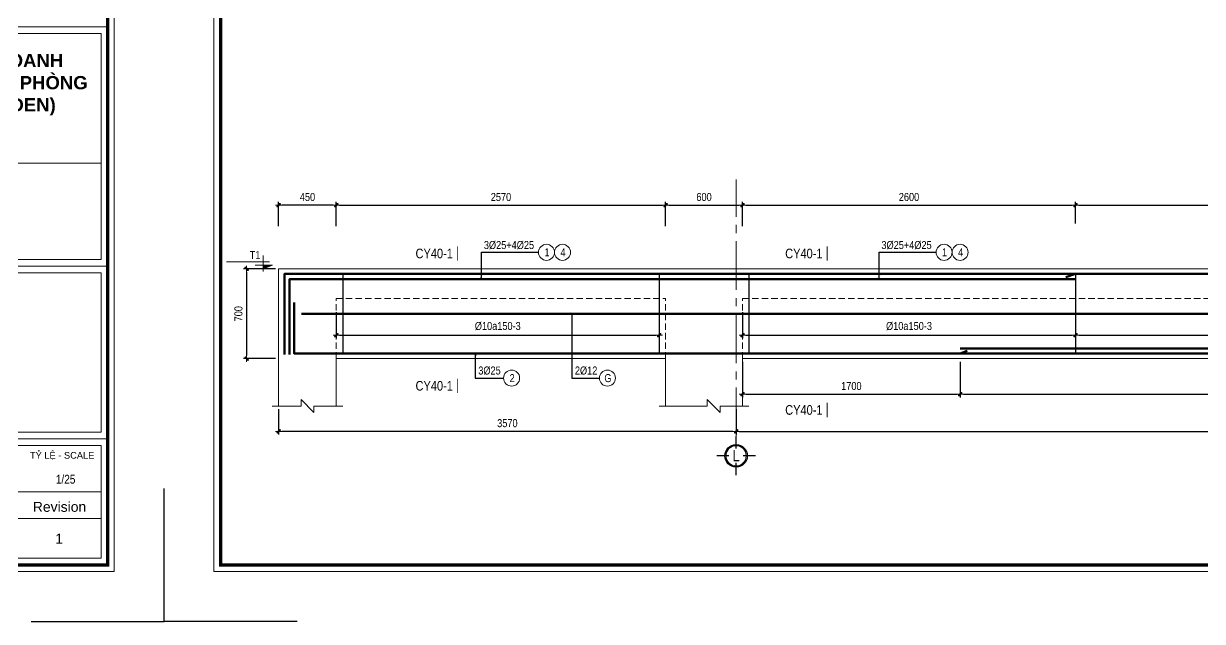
# Model space of a CAD drawing. Header units: millimetres. Extents: x 397144 to 8960116, y 345581 to 674207.
# Drawn here: x 5017964 to 5027168, y 602096 to 606763 of the extents above; entities that cross this region are included whole.
import ezdxf
from ezdxf.enums import TextEntityAlignment as Align

# ---------------------------------------------------------------- set-up
doc = ezdxf.new("R2010")
doc.units = ezdxf.units.MM
doc.header["$PDSIZE"] = -10
for name, pattern in [('CENTER', [2, 1.25, -0.25, 0.25, -0.25]), ('CENTER2', [28.575, 19.05, -3.175, 3.175, -3.175]), ('HIDDEN', [0.375, 0.25, -0.125])]:
    doc.linetypes.add(name, pattern=pattern)
doc.layers.get('0').update_dxf_attribs({"linetype": 'CONTINUOUS'})
doc.layers.get('Defpoints').update_dxf_attribs({"color": 12, "linetype": 'CONTINUOUS'})
for name, color, linetype, lineweight in [('2', 2, 'CONTINUOUS', 20), ('CDAI', 8, 'CONTINUOUS', 30), ('CHUNHO', 7, 'CENTER', 13), ('CTHEP', 2, 'CONTINUOUS', 50), ('DBAO', 3, 'CONTINUOUS', 20), ('DGIONG', 4, 'CONTINUOUS', 13), ('KTH', 150, 'CONTINUOUS', 5), ('Net khuat', 8, 'HIDDEN', 13), ('STICK', 1, 'CONTINUOUS', 9), ('TEXT', 7, 'CONTINUOUS', 15)]:
    doc.layers.add(name, color=color, linetype=linetype, lineweight=lineweight)
doc.layers.add('8', color=8, linetype='CONTINUOUS')
doc.layers.add('HATCH', color=7, linetype='CONTINUOUS', lineweight=5, true_color=0x2491ff)
doc.styles.add('CHG_XX_Khung ten$0$A1 BORDER$0$ARIAL', font='arial.ttf')
doc.styles.add('CHG_XX_Khung ten$0$A1 BORDER$0$Arial - Bold', font='arialbd.ttf', dxfattribs={"height": 2.5})
doc.styles.add('CHG_XX_Khung ten$0$arial', font='arial.ttf')
doc.styles.add('HELVECONDENSE', font='VHELVCN_0.TTF')
doc.styles.add('Star-HelCon', font='VHELVCN_0.TTF')
doc.styles.add('TTP-HelCon', font='VHELVCN_0.TTF')
doc.styles.add('VNI-HELVE-CONDENSE', font='VHELVCN_0.TTF')
doc.dimstyles.new('kc-25', dxfattribs={"dimtxt": 62.5, "dimasz": 20, "dimexe": 20, "dimexo": 50, "dimgap": 25, "dimtad": 3, "dimdec": 0, "dimzin": 0, "dimdsep": 46, "dimtxsty": 'VNI-HELVE-CONDENSE', "dimblk": 'DIM', "dimcen": 2.5, "dimclrd": 256, "dimclre": 154, "dimclrt": 7, "dimaunit": 1, "dimadec": 0, "dimazin": 0, "dimtfac": 1, "dimtdec": 0, "dimtix": 1, "dimtmove": 0, "dimatfit": 3, "dimldrblk": 'DOT', "dimfxl": 1, "dimtolj": 1, "dimtzin": 0, "dimarcsym": 0})
doc.dimstyles.new('TTP-25', dxfattribs={"dimscale": 25, "dimtxt": 2.5, "dimasz": 1, "dimexe": 1, "dimexo": 1, "dimgap": 0.09, "dimtad": 0, "dimdec": 4, "dimrnd": 5, "dimzin": 9, "dimdsep": 46, "dimtxsty": 'TTP-HelCon', "dimblk": 'Stick1', "dimcen": 0.09, "dimdle": 1.5, "dimclrd": 256, "dimclre": 256, "dimclrt": 7, "dimadec": 0, "dimazin": 0, "dimtfac": 1, "dimtdec": 4, "dimtmove": 0, "dimatfit": 3, "dimldrblk": '_ArchTick1', "dimfxl": 1, "dimtvp": 1, "dimtolj": 1, "dimtzin": 0, "dimarcsym": 0})

# ---------------------------------------------------------------- blocks, each defined once
blk = doc.blocks.new('CHG_XX_Khung ten')
for p, q in [((687, 179), (824, 179)), ((687, 107), (824, 107)), ((687, 55), (824, 55))]:
    blk.add_line(p, q)
at = {"linetype": 'Continuous'}
blk.add_line((689, 39), (822, 39), dxfattribs=at)
blk.add_lwpolyline([(15, 579), (826, 579), (826, 15), (15, 15)], close=True)
at = {"color": 4, "linetype": 'Continuous', "const_width": 1}
blk.add_lwpolyline([(17, 577), (824, 577), (824, 17), (17, 17)], close=True, dxfattribs=at)
at = {"linetype": 'Continuous'}
for points in [[(689, 177), (822, 177), (822, 138), (689, 138)], [(689, 109), (822, 109), (822, 138), (689, 138)], [(689, 105), (822, 105), (822, 57), (689, 57)], [(689, 53), (822, 53), (822, 31), (689, 31)], [(822, 19), (689, 19), (689, 31), (822, 31)]]:
    blk.add_lwpolyline(points, close=True, dxfattribs=at)
at = {"layer": 'Defpoints', "color": 1, "ltscale": 2}
for points in [[(40.06, 0), (0, 0), (0, 40)], [(800.94, 0), (841, 0), (841, 40)]]:
    blk.add_lwpolyline(points, dxfattribs=at)
at = {"style": 'CHG_XX_Khung ten$0$A1 BORDER$0$ARIAL'}
blk.add_text('TỶ LỆ - SCALE', height=2, dxfattribs=at).set_placement((820, 50), align=Align.MIDDLE_RIGHT)
for s, style, p in [('Revision', 'CHG_XX_Khung ten$0$A1 BORDER$0$ARIAL', (809.5, 34.5)), ('1', 'CHG_XX_Khung ten$0$arial', (809.36, 24.93))]:
    blk.add_text(s, height=3, dxfattribs=dict(style=style)).set_placement(p, align=Align.MIDDLE_CENTER)
at = {"insert": (755.4, 170.88), "char_height": 4, "width": 159.8745, "attachment_point": 2, "style": 'CHG_XX_Khung ten$0$A1 BORDER$0$Arial - Bold'}
blk.add_mtext('DỰ ÁN ĐẦU TƯ XÂY DỰNG KINH DOANH\\PKHU CHUNG CƯ - THƯƠNG MẠI - VĂN PHÒNG\\P(KHU PHỨC HỢP CÔNG HÒA GARDEN)', dxfattribs=at)
blk = doc.blocks.new('Stick1')
at = {"layer": 'STICK'}
h = blk.add_hatch(color=256, dxfattribs=at)
edge = h.paths.add_edge_path()
edge.add_line((0.3, 0.5), (-0.5, -0.3))
edge.add_arc((-0.4, -0.4), 0.141, 135, 315)
edge.add_line((-0.3, -0.5), (0.5, 0.3))
edge.add_arc((0.4, 0.4), 0.141, 315, 495)
blk.add_line((1, 0), (-1, 0), dxfattribs=at)
blk.add_lwpolyline([(0.3, 0.5), (-0.5, -0.3, 1), (-0.3, -0.5), (0.5, 0.3, 1), (0.3, 0.5, 1)], format="xyb", dxfattribs=at)
blk = doc.blocks.new('*D8778')
at = {"layer": 'Defpoints', "color": 0, "transparency": 16777216}
for p in [(5019955.8, 605345.1), (5019955.8, 605156.1), (5020405.8, 605156.1)]:
    blk.add_point(p, dxfattribs=at)
at = {"layer": 'KTH', "lineweight": -2, "transparency": 16777216}
for p, q in [((5019955.8, 605181.1), (5019955.8, 605370.1)), ((5020380.8, 605345.1), (5019980.8, 605345.1)), ((5020405.8, 605181.1), (5020405.8, 605370.1))]:
    blk.add_line(p, q, dxfattribs=at)
at = {"layer": 'KTH', "lineweight": -2, "transparency": 16777216, "xscale": 25, "yscale": 25, "zscale": 25, "rotation": 180}
blk.add_blockref('Stick1', (5019955.8, 605345.1), dxfattribs=at)
at = {"layer": 'KTH', "lineweight": -2, "transparency": 16777216, "xscale": 25, "yscale": 25, "zscale": 25}
blk.add_blockref('Stick1', (5020405.8, 605345.1), dxfattribs=at)
at = {"layer": 'KTH', "color": 7, "transparency": 16777216, "insert": (5020180.8, 605408.9), "char_height": 62.5, "attachment_point": 5, "style": 'TTP-HelCon'}
blk.add_mtext('\\A1;450', dxfattribs=at)
blk = doc.blocks.new('_ArchTick1')
at = {"color": 0, "const_width": 3.81}
blk.add_lwpolyline([(-12.7, -12.7), (12.7, 12.7)], dxfattribs=at)
blk = doc.blocks.new('DIM')
h = blk.add_hatch(color=1)
h.paths.add_polyline_path([(0.49, 0.29, 1), (0.29, 0.49), (-0.19, 0), (0.19, 0)])
h.paths.add_polyline_path([(0.19, 0), (-0.19, 0), (-0.49, -0.29, 1), (-0.29, -0.49)])
at = {"color": 9}
for p, q in [((-0.19, 0), (-1.5, 0)), ((0.19, 0), (1.5, 0))]:
    blk.add_line(p, q, dxfattribs=at)
at = {"color": 1}
for p, q in [((-0.49, -0.29), (0.29, 0.49)), ((-0.29, -0.49), (0.49, 0.29)), ((-0.19, 0), (0.19, 0))]:
    blk.add_line(p, q, dxfattribs=at)
blk.add_arc((-0.39, -0.39), 0.138, 135, 315, dxfattribs=at)
blk = doc.blocks.new('*D8779')
at = {"layer": 'Defpoints', "color": 0, "transparency": 16777216}
for p in [(5019955.8, 604847.7), (5019705.8, 604147.7), (5019955.8, 604147.7)]:
    blk.add_point(p, dxfattribs=at)
at = {"layer": 'KTH', "lineweight": -2, "transparency": 16777216}
for p, q in [((5019930.8, 604847.7), (5019680.8, 604847.7)), ((5019705.8, 604822.7), (5019705.8, 604172.7)), ((5019930.8, 604147.7), (5019680.8, 604147.7))]:
    blk.add_line(p, q, dxfattribs=at)
at = {"layer": 'KTH', "lineweight": -2, "transparency": 16777216, "xscale": 25, "yscale": 25, "zscale": 25}
for p, rotation in [((5019705.8, 604847.7), 90), ((5019705.8, 604147.7), 270)]:
    blk.add_blockref('Stick1', p, dxfattribs=dict(at, rotation=rotation))
at = {"layer": 'KTH', "color": 7, "transparency": 16777216, "insert": (5019642, 604497.7), "char_height": 62.5, "attachment_point": 5, "rotation": 90, "style": 'TTP-HelCon'}
blk.add_mtext('\\A1;700', dxfattribs=at)
blk = doc.blocks.new('CODE')
at = {"layer": 'DBAO'}
for p, q in [((-62.5, -20), (-62.5, 105)), ((-62.5, 0), (-137.5, 30)), ((-137.5, 30), (0, 30)), ((-137.5, 0), (0, 0)), ((-112.5, 55), (223.6, 55))]:
    blk.add_line(p, q, dxfattribs=at)
at = {"layer": 'HATCH', "color": 1}
blk.add_solid([(-62.5, 0), (-137.5, 30), (-62.5, 30)], dxfattribs=at)
blk = doc.blocks.new('*D8780')
at = {"layer": 'Defpoints', "color": 0, "transparency": 16777216}
for p in [(5019955.8, 603777.7), (5023526.9, 603777.7), (5019955.8, 603579.7)]:
    blk.add_point(p, dxfattribs=at)
at = {"layer": 'KTH', "lineweight": -2, "transparency": 16777216}
for p, q in [((5019955.8, 603752.7), (5019955.8, 603554.7)), ((5023526.9, 603752.7), (5023526.9, 603554.7)), ((5023501.9, 603579.7), (5019980.8, 603579.7))]:
    blk.add_line(p, q, dxfattribs=at)
at = {"layer": 'KTH', "lineweight": -2, "transparency": 16777216, "xscale": 25, "yscale": 25, "zscale": 25, "rotation": 180}
blk.add_blockref('Stick1', (5019955.8, 603579.7), dxfattribs=at)
at = {"layer": 'KTH', "lineweight": -2, "transparency": 16777216, "xscale": 25, "yscale": 25, "zscale": 25}
blk.add_blockref('Stick1', (5023526.9, 603579.7), dxfattribs=at)
at = {"layer": 'KTH', "color": 7, "transparency": 16777216, "insert": (5021741.4, 603643.5), "char_height": 62.5, "attachment_point": 5, "style": 'TTP-HelCon'}
blk.add_mtext('\\A1;3570', dxfattribs=at)
blk = doc.blocks.new('*D8782')
at = {"layer": 'Defpoints', "color": 0, "transparency": 16777216}
for p in [(5020405.8, 604535.1), (5022926.9, 604551.7), (5022926.9, 604331.3)]:
    blk.add_point(p, dxfattribs=at)
at = {"layer": 'KTH', "lineweight": -2, "transparency": 16777216}
for p, q in [((5020405.8, 604510.1), (5020405.8, 604306.3)), ((5022926.9, 604526.7), (5022926.9, 604306.3)), ((5020430.8, 604331.3), (5022901.9, 604331.3))]:
    blk.add_line(p, q, dxfattribs=at)
at = {"layer": 'KTH', "lineweight": -2, "transparency": 16777216, "xscale": 25, "yscale": 25, "zscale": 25, "rotation": 180}
blk.add_blockref('Stick1', (5020405.8, 604331.3), dxfattribs=at)
at = {"layer": 'KTH', "lineweight": -2, "transparency": 16777216, "xscale": 25, "yscale": 25, "zscale": 25}
blk.add_blockref('Stick1', (5022926.9, 604331.3), dxfattribs=at)
at = {"layer": 'KTH', "color": 7, "transparency": 16777216, "insert": (5021666.4, 604401.2), "char_height": 62.5, "attachment_point": 5, "style": 'TTP-HelCon'}
blk.add_mtext('\\A1;Þ10a150-3', dxfattribs=at)
blk = doc.blocks.new('MC')
at = {"layer": 'CTHEP', "const_width": 10}
blk.add_lwpolyline([(0, 150), (0, 0)], dxfattribs=at)
at = {"layer": 'TEXT', "style": 'TTP-HelCon'}
blk.add_attdef('A', text='', height=100, dxfattribs=at).set_placement((-50, 26), align=Align.RIGHT)
blk = doc.blocks.new('*D8774')
at = {"layer": 'Defpoints', "color": 0, "transparency": 16777216}
for p in [(5023576.9, 604535.1), (5026176.9, 604551.7), (5026176.9, 604331.3)]:
    blk.add_point(p, dxfattribs=at)
at = {"layer": 'KTH', "lineweight": -2, "transparency": 16777216}
for p, q in [((5023576.9, 604510.1), (5023576.9, 604306.3)), ((5026176.9, 604526.7), (5026176.9, 604306.3)), ((5023601.9, 604331.3), (5026151.9, 604331.3))]:
    blk.add_line(p, q, dxfattribs=at)
at = {"layer": 'KTH', "lineweight": -2, "transparency": 16777216, "xscale": 25, "yscale": 25, "zscale": 25, "rotation": 180}
blk.add_blockref('Stick1', (5023576.9, 604331.3), dxfattribs=at)
at = {"layer": 'KTH', "lineweight": -2, "transparency": 16777216, "xscale": 25, "yscale": 25, "zscale": 25}
blk.add_blockref('Stick1', (5026176.9, 604331.3), dxfattribs=at)
at = {"layer": 'KTH', "color": 7, "transparency": 16777216, "insert": (5024876.9, 604401.2), "char_height": 62.5, "attachment_point": 5, "style": 'TTP-HelCon'}
blk.add_mtext('\\A1;Þ10a150-3', dxfattribs=at)
blk = doc.blocks.new('dau truc')
blk.add_circle((0, 0), 180)
at = {"layer": '8'}
for p, q in [((0, 127), (0, 345)), ((-127, 0), (-345, 0)), ((345, 0), (127, 0)), ((0, -345), (0, -127))]:
    blk.add_line(p, q, dxfattribs=at)
blk.add_circle((0, 0), 200, dxfattribs=at)
at = {"layer": 'TEXT', "style": 'HELVECONDENSE'}
blk.add_attdef('A', text='', height=233, dxfattribs=at).set_placement((0, 0), align=Align.MIDDLE)
blk = doc.blocks.new('*D8775')
at = {"layer": 'Defpoints', "color": 0, "transparency": 16777216}
for p in [(5022976.9, 605345.1), (5020405.8, 605156.1), (5022976.9, 605156.1)]:
    blk.add_point(p, dxfattribs=at)
at = {"layer": 'KTH', "lineweight": -2, "transparency": 16777216}
for p, q in [((5020405.8, 605181.1), (5020405.8, 605370.1)), ((5020430.8, 605345.1), (5022951.9, 605345.1)), ((5022976.9, 605181.1), (5022976.9, 605370.1))]:
    blk.add_line(p, q, dxfattribs=at)
at = {"layer": 'KTH', "lineweight": -2, "transparency": 16777216, "xscale": 25, "yscale": 25, "zscale": 25, "rotation": 180}
blk.add_blockref('Stick1', (5020405.8, 605345.1), dxfattribs=at)
at = {"layer": 'KTH', "lineweight": -2, "transparency": 16777216, "xscale": 25, "yscale": 25, "zscale": 25}
blk.add_blockref('Stick1', (5022976.9, 605345.1), dxfattribs=at)
at = {"layer": 'KTH', "color": 7, "transparency": 16777216, "insert": (5021691.4, 605408.9), "char_height": 62.5, "attachment_point": 5, "style": 'TTP-HelCon'}
blk.add_mtext('\\A1;2570', dxfattribs=at)
blk = doc.blocks.new('*D8776')
at = {"layer": 'Defpoints', "color": 0, "transparency": 16777216}
for p in [(5023576.9, 605345.1), (5022976.9, 605156.1), (5023576.9, 605156.1)]:
    blk.add_point(p, dxfattribs=at)
at = {"layer": 'KTH', "lineweight": -2, "transparency": 16777216}
for p, q in [((5022976.9, 605181.1), (5022976.9, 605370.1)), ((5023001.9, 605345.1), (5023551.9, 605345.1)), ((5023576.9, 605181.1), (5023576.9, 605370.1))]:
    blk.add_line(p, q, dxfattribs=at)
at = {"layer": 'KTH', "lineweight": -2, "transparency": 16777216, "xscale": 25, "yscale": 25, "zscale": 25, "rotation": 180}
blk.add_blockref('Stick1', (5022976.9, 605345.1), dxfattribs=at)
at = {"layer": 'KTH', "lineweight": -2, "transparency": 16777216, "xscale": 25, "yscale": 25, "zscale": 25}
blk.add_blockref('Stick1', (5023576.9, 605345.1), dxfattribs=at)
at = {"layer": 'KTH', "color": 7, "transparency": 16777216, "insert": (5023276.9, 605408.9), "char_height": 62.5, "attachment_point": 5, "style": 'TTP-HelCon'}
blk.add_mtext('\\A1;600', dxfattribs=at)
blk = doc.blocks.new('*D8777')
at = {"layer": 'Defpoints', "color": 0, "transparency": 16777216}
for p in [(5023526.9, 603777.7), (5034726.9, 603777.7), (5034726.9, 603579.7)]:
    blk.add_point(p, dxfattribs=at)
at = {"layer": 'KTH', "lineweight": -2, "transparency": 16777216}
for p, q in [((5023526.9, 603752.7), (5023526.9, 603554.7)), ((5034726.9, 603752.7), (5034726.9, 603554.7)), ((5023551.9, 603579.7), (5034701.9, 603579.7))]:
    blk.add_line(p, q, dxfattribs=at)
at = {"layer": 'KTH', "lineweight": -2, "transparency": 16777216, "xscale": 25, "yscale": 25, "zscale": 25, "rotation": 180}
blk.add_blockref('Stick1', (5023526.9, 603579.7), dxfattribs=at)
at = {"layer": 'KTH', "lineweight": -2, "transparency": 16777216, "xscale": 25, "yscale": 25, "zscale": 25}
blk.add_blockref('Stick1', (5034726.9, 603579.7), dxfattribs=at)
at = {"layer": 'KTH', "color": 7, "transparency": 16777216, "insert": (5029126.9, 603643.5), "char_height": 62.5, "attachment_point": 5, "style": 'TTP-HelCon'}
blk.add_mtext('\\A1;11200', dxfattribs=at)
blk = doc.blocks.new('*D8768')
at = {"layer": 'Defpoints', "color": 0, "transparency": 16777216}
for p in [(5026176.9, 605345.1), (5023576.9, 605176), (5026176.9, 605176)]:
    blk.add_point(p, dxfattribs=at)
at = {"layer": 'KTH', "lineweight": -2, "transparency": 16777216}
for p, q in [((5023576.9, 605201), (5023576.9, 605370.1)), ((5023601.9, 605345.1), (5026151.9, 605345.1)), ((5026176.9, 605201), (5026176.9, 605370.1))]:
    blk.add_line(p, q, dxfattribs=at)
at = {"layer": 'KTH', "lineweight": -2, "transparency": 16777216, "xscale": 25, "yscale": 25, "zscale": 25, "rotation": 180}
blk.add_blockref('Stick1', (5023576.9, 605345.1), dxfattribs=at)
at = {"layer": 'KTH', "lineweight": -2, "transparency": 16777216, "xscale": 25, "yscale": 25, "zscale": 25}
blk.add_blockref('Stick1', (5026176.9, 605345.1), dxfattribs=at)
at = {"layer": 'KTH', "color": 7, "transparency": 16777216, "insert": (5024876.9, 605408.9), "char_height": 62.5, "attachment_point": 5, "style": 'TTP-HelCon'}
blk.add_mtext('\\A1;2600', dxfattribs=at)
blk = doc.blocks.new('*D8770')
at = {"layer": 'Defpoints', "color": 0, "transparency": 16777216}
for p in [(5031526.9, 605345.1), (5026176.9, 605176), (5031526.9, 605176)]:
    blk.add_point(p, dxfattribs=at)
at = {"layer": 'KTH', "lineweight": -2, "transparency": 16777216}
for p, q in [((5026176.9, 605201), (5026176.9, 605370.1)), ((5026201.9, 605345.1), (5031501.9, 605345.1)), ((5031526.9, 605201), (5031526.9, 605370.1))]:
    blk.add_line(p, q, dxfattribs=at)
at = {"layer": 'KTH', "lineweight": -2, "transparency": 16777216, "xscale": 25, "yscale": 25, "zscale": 25, "rotation": 180}
blk.add_blockref('Stick1', (5026176.9, 605345.1), dxfattribs=at)
at = {"layer": 'KTH', "lineweight": -2, "transparency": 16777216, "xscale": 25, "yscale": 25, "zscale": 25}
blk.add_blockref('Stick1', (5031526.9, 605345.1), dxfattribs=at)
at = {"layer": 'KTH', "color": 7, "transparency": 16777216, "insert": (5028851.9, 605408.9), "char_height": 62.5, "attachment_point": 5, "style": 'TTP-HelCon'}
blk.add_mtext('\\A1;5350', dxfattribs=at)
blk = doc.blocks.new('*D8771')
at = {"layer": 'Defpoints', "color": 0, "transparency": 16777216}
for p in [(5026176.9, 604535.1), (5031526.9, 604526.7), (5031526.9, 604331.3)]:
    blk.add_point(p, dxfattribs=at)
at = {"layer": 'KTH', "lineweight": -2, "transparency": 16777216}
for p, q in [((5026176.9, 604510.1), (5026176.9, 604306.3)), ((5031526.9, 604501.7), (5031526.9, 604306.3)), ((5026201.9, 604331.3), (5031501.9, 604331.3))]:
    blk.add_line(p, q, dxfattribs=at)
at = {"layer": 'KTH', "lineweight": -2, "transparency": 16777216, "xscale": 25, "yscale": 25, "zscale": 25, "rotation": 180}
blk.add_blockref('Stick1', (5026176.9, 604331.3), dxfattribs=at)
at = {"layer": 'KTH', "lineweight": -2, "transparency": 16777216, "xscale": 25, "yscale": 25, "zscale": 25}
blk.add_blockref('Stick1', (5031526.9, 604331.3), dxfattribs=at)
at = {"layer": 'KTH', "color": 7, "transparency": 16777216, "insert": (5028851.9, 604401.2), "char_height": 62.5, "attachment_point": 5, "style": 'TTP-HelCon'}
blk.add_mtext('\\A1;Þ10a200-3', dxfattribs=at)
blk = doc.blocks.new('*D8784')
at = {"layer": 'Defpoints', "color": 0, "transparency": 16777216}
for p in [(5023576.9, 604147.7), (5025276.9, 604147.7), (5025276.9, 603869.5)]:
    blk.add_point(p, dxfattribs=at)
at = {"layer": 'KTH', "lineweight": -2, "transparency": 16777216}
for p, q in [((5023576.9, 604122.7), (5023576.9, 603844.5)), ((5025276.9, 604122.7), (5025276.9, 603844.5)), ((5023601.9, 603869.5), (5025251.9, 603869.5))]:
    blk.add_line(p, q, dxfattribs=at)
at = {"layer": 'KTH', "lineweight": -2, "transparency": 16777216, "xscale": 25, "yscale": 25, "zscale": 25, "rotation": 180}
blk.add_blockref('Stick1', (5023576.9, 603869.5), dxfattribs=at)
at = {"layer": 'KTH', "lineweight": -2, "transparency": 16777216, "xscale": 25, "yscale": 25, "zscale": 25}
blk.add_blockref('Stick1', (5025276.9, 603869.5), dxfattribs=at)
at = {"layer": 'KTH', "color": 7, "transparency": 16777216, "insert": (5024426.9, 603933.3), "char_height": 62.5, "attachment_point": 5, "style": 'TTP-HelCon'}
blk.add_mtext('\\A1;1700', dxfattribs=at)
blk = doc.blocks.new('*D8773')
at = {"layer": 'Defpoints', "color": 0, "transparency": 16777216}
for p in [(5025276.9, 604147.7), (5032426.9, 604122.7), (5032426.9, 603869.5)]:
    blk.add_point(p, dxfattribs=at)
at = {"layer": 'KTH', "lineweight": -2, "transparency": 16777216}
for p, q in [((5025276.9, 604122.7), (5025276.9, 603844.5)), ((5032426.9, 604097.7), (5032426.9, 603844.5)), ((5025301.9, 603869.5), (5032401.9, 603869.5))]:
    blk.add_line(p, q, dxfattribs=at)
at = {"layer": 'KTH', "lineweight": -2, "transparency": 16777216, "xscale": 25, "yscale": 25, "zscale": 25, "rotation": 180}
blk.add_blockref('Stick1', (5025276.9, 603869.5), dxfattribs=at)
at = {"layer": 'KTH', "lineweight": -2, "transparency": 16777216, "xscale": 25, "yscale": 25, "zscale": 25}
blk.add_blockref('Stick1', (5032426.9, 603869.5), dxfattribs=at)
at = {"layer": 'KTH', "color": 7, "transparency": 16777216, "insert": (5028851.9, 603933.3), "char_height": 62.5, "attachment_point": 5, "style": 'TTP-HelCon'}
blk.add_mtext('\\A1;7150', dxfattribs=at)

msp = doc.modelspace()

# ---------------------------------------------------------------- linework, layer by layer
at = {"layer": 'DGIONG'}
msp.add_lwpolyline([(5019502.29512, 617054.8672), (5036871.90055, 617054.8672), (5036871.90055, 602536.98804), (5019502.29512, 602536.98804)], close=True, dxfattribs=at)

# ---------------------------------------------------------------- texts
at = {"layer": 'CHUNHO', "style": 'Star-HelCon'}
msp.add_text('1/25', height=68.75, dxfattribs=at).set_placement((5018292.51779, 603171.8704), align=Align.CENTER)

# ---------------------------------------------------------------- next in the draw order: block references
at = {"layer": 'KTH', "ltscale": 0.8, "xscale": 25.92478421702978, "yscale": 25.92478421702978, "zscale": 25.92478421702978}
msp.add_blockref('CHG_XX_Khung ten', (4997258.83027, 602096.26671), dxfattribs=at)

# ---------------------------------------------------------------- next in the draw order: block references
msp.add_blockref('CHG_XX_Khung ten', (5019061.57379, 602096.26671), dxfattribs=at)

# ---------------------------------------------------------------- next in the draw order: linework, layer by layer
at = {"layer": 'CDAI', "ltscale": 52.5}
for p, q in [((5020455.80953, 604812.68136), (5020455.80953, 604182.68136)), ((5022926.94928, 604812.68136), (5022926.94928, 604182.68136)), ((5023626.94928, 604812.68136), (5023626.94928, 604182.68136)), ((5026176.94928, 604812.68136), (5026176.94928, 604182.68136))]:
    msp.add_line(p, q, dxfattribs=at)
at = {"layer": 'CTHEP'}
for p, q in [((5026176.94928, 604808.68136), (5026101.94928, 604783.68136)), ((5020134.68097, 604497.68136), (5034475.42245, 604497.68136)), ((5025276.94928, 604226.68136), (5032426.94928, 604226.68136)), ((5025331.67246, 604207.40195), (5025276.94928, 604186.68136))]:
    msp.add_line(p, q, dxfattribs=at)
for points in [[(5020000.80953, 604180.28245), (5020000.80953, 604180.28245), (5020000.80953, 604808.68136), (5034676.94928, 604808.68136), (5034676.94928, 604186.27748), (5034676.94928, 604186.27748)], [(5020040.80953, 604180.28245), (5020040.80953, 604768.68136), (5026176.94928, 604768.68136)], [(5020077.41776, 604585.92104), (5020077.41776, 604186.68136), (5034600.61896, 604186.68136), (5034600.61896, 604598.99494)]]:
    msp.add_lwpolyline(points, dxfattribs=at)
at = {"layer": 'DBAO'}
for p, q in [((5020405.80953, 603777.68136), (5020405.80953, 604147.68136)), ((5020405.80953, 604147.68136), (5022976.94928, 604147.68136)), ((5023576.94928, 604147.68136), (5034126.94928, 604147.68136)), ((5023576.94928, 603777.68136), (5023576.94928, 604147.68136))]:
    msp.add_line(p, q, dxfattribs=at)
for points in [[(5034726.94928, 603777.68136), (5034726.94928, 604147.68136), (5034726.94928, 604147.68136), (5034726.94928, 604847.68136), (5019955.80953, 604847.68136), (5019955.80953, 604147.68136), (5019955.80953, 604147.68136), (5019955.80953, 603777.68136)], [(5022976.94928, 604147.68136), (5022976.94928, 604147.68136), (5022976.94928, 603777.68136)]]:
    msp.add_lwpolyline(points, dxfattribs=at)
at = {"layer": 'DGIONG'}
for points in [[(5019905.80953, 603777.68136), (5020130.80953, 603777.68136), (5020130.80953, 603827.68136), (5020230.80953, 603727.68136), (5020230.80953, 603777.68136), (5020455.80953, 603777.68136)], [(5022926.94928, 603777.68136), (5023301.94928, 603777.68136), (5023301.94928, 603827.68136), (5023401.94928, 603727.68136), (5023401.94928, 603777.68136), (5023626.94928, 603777.68136)]]:
    msp.add_lwpolyline(points, dxfattribs=at)
for centre in [(5022046.77117, 604977.19047), (5022171.77117, 604977.19047), (5025150.52547, 604977.19047), (5025275.52547, 604977.19047), (5021774.61541, 603995.6371), (5022522.25757, 603995.6371)]:
    msp.add_circle(centre, 62.5, dxfattribs=at)
at = {"layer": 'Net khuat', "linetype": 'CENTER2', "ltscale": 20}
msp.add_line((5023526.94927, 603540.18436), (5023526.94927, 605545.527), dxfattribs=at)
at = {"layer": 'Net khuat', "ltscale": 200}
for p, q in [((5020405.80953, 604147.68136), (5020405.80953, 604617.68136)), ((5020405.80953, 604617.68136), (5022976.94928, 604617.68136)), ((5022976.94928, 604147.68136), (5022976.94928, 604617.68136)), ((5023576.94928, 604617.68136), (5034126.94928, 604617.68136)), ((5023576.94928, 604147.68136), (5023576.94928, 604617.68136))]:
    msp.add_line(p, q, dxfattribs=at)

# ---------------------------------------------------------------- next in the draw order: block references
at = {"xscale": 0.75, "yscale": 0.75, "zscale": 0.75}
for p in [(5021353.25064, 604911.28298), (5024239.18087, 604911.28298), (5021353.25064, 603878.3373), (5024239.18087, 603689.97661)]:
    msp.add_blockref('MC', p, dxfattribs=at).add_auto_attribs({'A': 'CY40-1'})
at = {"layer": '2', "ltscale": 300}
ref = msp.add_blockref('dau truc', (5023526.94927, 603389.31982), dxfattribs=dict(at, xscale=0.4367131292819977, yscale=0.4367131292819977, zscale=0.4367131292819977))
ref.add_attrib('A', 'L', dxfattribs={"layer": 'TEXT', "height": 87.5, "style": 'HELVECONDENSE'}).set_placement((5023526.94927, 603389.31982), align=Align.MIDDLE)
at = {"layer": 'KTH', "linetype": 'Continuous', "xscale": -1}
msp.add_blockref('CODE', (5019771.24556, 604847.68136), dxfattribs=at)

# ---------------------------------------------------------------- next in the draw order: texts
at = {"layer": 'TEXT', "style": 'TTP-HelCon'}
for s, p in [('3Þ25+4Þ25', (5021557.76915, 605003.04341, 0)), ('3Þ25+4Þ25', (5024661.52345, 605003.04341, 0)), ('3Þ25', (5021514.24521, 604023.53416, 0)), ('2Þ12', (5022268.4497, 604023.53416, 0))]:
    msp.add_text(s, height=62.5, dxfattribs=at).set_placement(p)
msp.add_text('T1', height=62.5, dxfattribs=at).set_placement((5019813.51223, 604924.67635), align=Align.RIGHT)
at = {"layer": 'TEXT', "style": 'Star-HelCon'}
for s, p in [('1', (5022050.93784, 604977.19047)), ('4', (5022175.93784, 604977.19047)), ('1', (5025154.69214, 604977.19047)), ('4', (5025279.69214, 604977.19047)), ('2', (5021778.78207, 603995.6371)), ('G', (5022526.42424, 603995.6371))]:
    msp.add_text(s, height=62.5, dxfattribs=at).set_placement(p, align=Align.MIDDLE)

# ---------------------------------------------------------------- next in the draw order: dimensions: what is measured, and where the dimension line sits
at = {"layer": 'KTH'}
for base, p1, p2, picture, middle in [((5019955.80953, 605345.0757), (5020405.80953, 605156.0757), (5019955.80953, 605156.0757), '*D8778', (5020180.80953, 605408.90903)), ((5022976.949275, 605345.075702), (5020405.809532, 605156.075702), (5022976.949275, 605156.075702), '*D8775', (5021691.379404, 605408.909035)), ((5023576.94928, 605345.0757), (5022976.94928, 605156.0757), (5023576.94928, 605156.0757), '*D8776', (5023276.94928, 605408.90903)), ((5026176.94928, 605345.0757), (5023576.94928, 605175.9935), (5026176.94928, 605175.9935), '*D8768', (5024876.94928, 605408.90903)), ((5031526.94928, 605345.0757), (5026176.94928, 605175.9935), (5031526.94928, 605175.9935), '*D8770', (5028851.94928, 605408.90903)), ((5025276.94928, 603869.49089), (5023576.94928, 604147.68136), (5025276.94928, 604147.68136), '*D8784', (5024426.94928, 603933.32422)), ((5032426.94928, 603869.49089), (5025276.94928, 604147.68136), (5032426.94928, 604122.68136), '*D8773', (5028851.94928, 603933.32422)), ((5019955.80953, 603579.70349), (5023526.94927, 603777.68136), (5019955.80953, 603777.68136), '*D8780', (5021741.3794, 603643.53683)), ((5034726.94928, 603579.70349), (5023526.94927, 603777.68136), (5034726.94928, 603777.68136), '*D8777', (5029126.94927, 603643.53683))]:
    dim = msp.add_linear_dim(base=base, p1=p1, p2=p2, dimstyle='TTP-25', override={"dimtmove": 1}, dxfattribs=at)
    dim.commit()
    dim.dimension.update_dxf_attribs({"geometry": picture, "text_midpoint": middle})
dim = msp.add_linear_dim(base=(5019705.80953, 604147.68136), p1=(5019955.80953, 604847.68136), p2=(5019955.80953, 604147.68136), angle=270, dimstyle='TTP-25', override={"dimtmove": 1}, dxfattribs=at)
dim.commit()
dim.dimension.update_dxf_attribs({"geometry": '*D8779', "text_midpoint": (5019641.9762, 604497.68136)})
for base, p1, p2, text, picture, middle in [((5022926.94928, 604331.25521), (5020405.80953, 604535.14153), (5022926.94928, 604551.66819), 'Þ10a150-3', '*D8782', (5021666.3794, 604401.17188)), ((5026176.94928, 604331.25521), (5023576.94928, 604535.14153), (5026176.94928, 604551.66819), 'Þ10a150-3', '*D8774', (5024876.94928, 604401.17188)), ((5031526.94928, 604331.25521), (5026176.94928, 604535.14153), (5031526.94928, 604526.66819), 'Þ10a200-3', '*D8771', (5028851.94928, 604401.17188))]:
    dim = msp.add_linear_dim(base=base, p1=p1, p2=p2, text=text, dimstyle='TTP-25', override={"dimtmove": 1}, dxfattribs=at)
    dim.commit()
    dim.dimension.update_dxf_attribs({"geometry": picture, "text_midpoint": middle})

# ---------------------------------------------------------------- next in the draw order: leaders
at = {"layer": 'DGIONG'}
for points in [[(5021539.25738, 604808.68136), (5021539.25712, 604977.19047), (5021984.27117, 604977.19047)], [(5021539.25738, 604768.68136), (5021539.25712, 604977.19047), (5021984.27117, 604977.19047)], [(5024643.01168, 604808.68136), (5024643.01142, 604977.19047), (5025088.02547, 604977.19047)], [(5024643.01168, 604768.68136), (5024643.01142, 604977.19047), (5025088.02547, 604977.19047)], [(5022245.43793, 604497.68136), (5022245.43767, 603995.6371), (5022459.75757, 603995.6371)], [(5021491.23344, 604182.68136), (5021491.23318, 603995.6371), (5021712.11541, 603995.6371)]]:
    msp.add_leader(points, dimstyle='kc-25', override={"dimtad": 0, "dimldrblk": 'ArchTick', "dimfxl": 100, "dimarcsym": 1}, dxfattribs=at)

doc.saveas('drawing.dxf')
